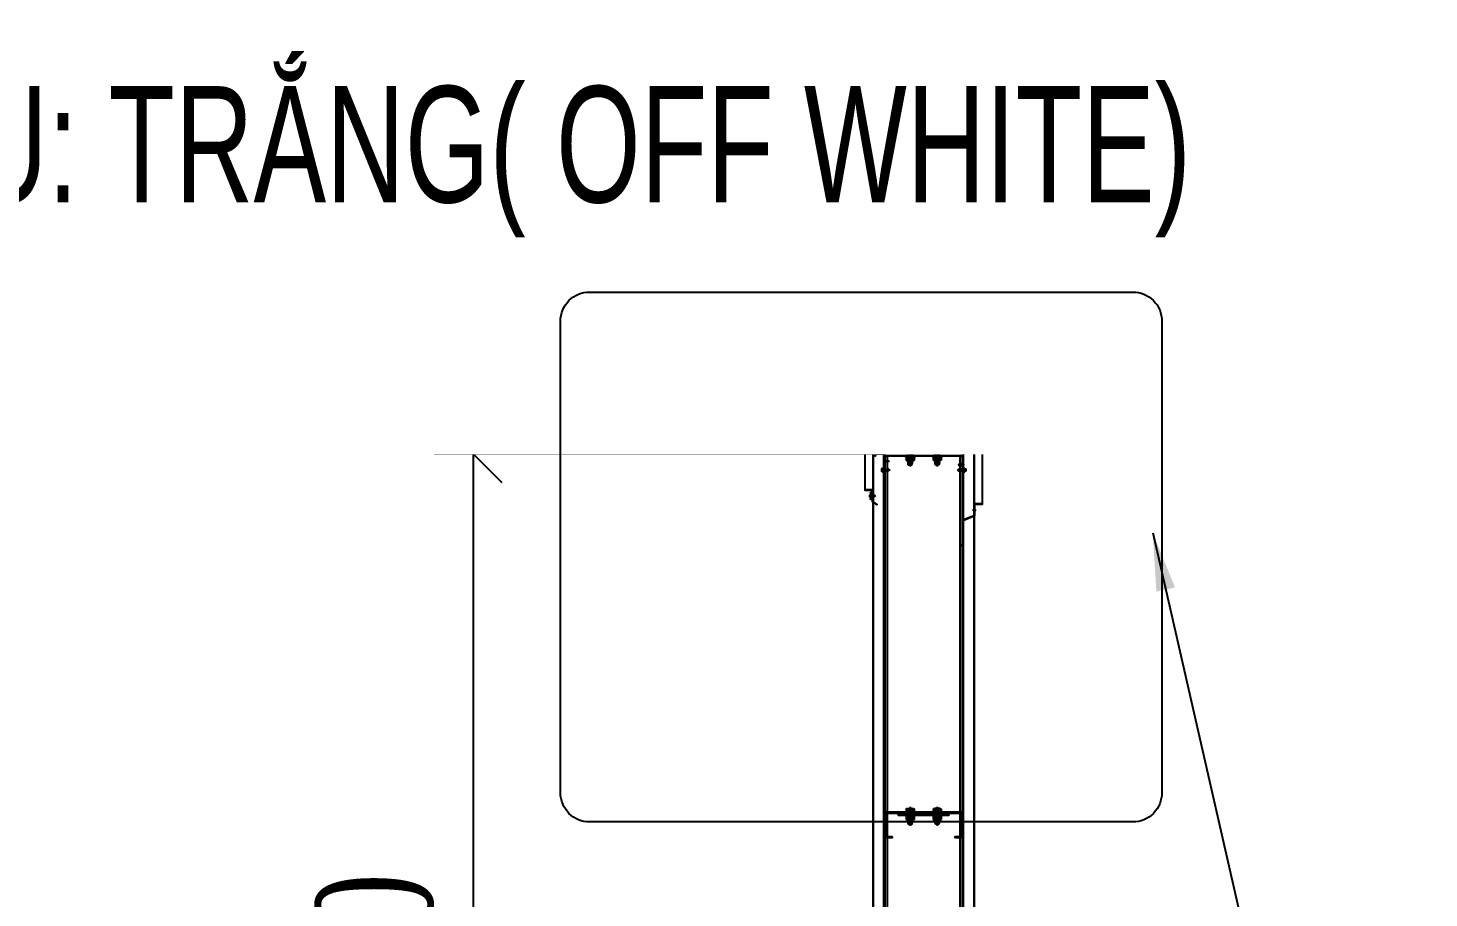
# Model space of a CAD drawing. Header units: inches. Extents: x 340055 to 349452, y -34649 to -30845.
# Drawn here: x 348032.66 to 348068.79, y -31863.52 to -31841.07 of the extents above; entities that cross this region are included whole.
import ezdxf

# ---------------------------------------------------------------- set-up
doc = ezdxf.new("R2010")
doc.units = ezdxf.units.IN
doc.header["$MEASUREMENT"] = 0
doc.linetypes.add('CENTER2', pattern=[28.575, 19.05, -3.175, 3.175, -3.175])
doc.linetypes.add('DASHED2', pattern=[9.525, 6.35, -3.175])
for name, color, linetype in [('2', 2, 'Continuous'), ('251', 251, 'Continuous'), ('3', 3, 'Continuous'), ('5', 5, 'Continuous'), ('6', 6, 'Continuous'), ('8', 8, 'Continuous'), ('DIM', 8, 'Continuous'), ('flashing', 6, 'Continuous'), ('STRUCTURE', 1, 'Continuous')]:
    doc.layers.add(name, color=color, linetype=linetype)
doc.styles.add('ST1', font='times.ttf', dxfattribs={"width": 0.7})
doc.styles.add('ST1H', font='vnshxh.shx', dxfattribs={"width": 0.7})
doc.dimstyles.new('100', dxfattribs={"dimtxt": 3, "dimasz": 1.5, "dimexe": 1, "dimexo": 0, "dimgap": 1, "dimtad": 1, "dimdec": 0, "dimlfac": 100, "dimzin": 0, "dimdsep": 46, "dimtxsty": 'ST1', "dimblk": 'OBLIQUE', "dimcen": 1, "dimdle": 1, "dimclrd": 8, "dimclre": 8, "dimclrt": 3, "dimadec": 0, "dimazin": 0, "dimtfac": 1, "dimtdec": 0, "dimtix": 1, "dimtmove": 1, "dimatfit": 3, "dimfxl": 0, "dimtolj": 1, "dimtzin": 0, "dimlwd": -1, "dimlwe": -1, "dimarcsym": 0})

# ---------------------------------------------------------------- blocks, each defined once
blk = doc.blocks.new('*U67')
at = {"layer": '251'}
h = blk.add_hatch(color=256, dxfattribs=at)
h.paths.add_polyline_path([(-0.053, -0.04), (-0.053, -0.043, -0.192582), (-0.048, -0.029, -0.192582), (-0.053, -0.014)])
h.paths.add_polyline_path([(-0.053, 0.014, -0.192582), (-0.048, 0.029, -0.192582), (-0.053, 0.043)])
h = blk.add_hatch(color=256, dxfattribs=at)
h.paths.add_polyline_path([(0.056, -0.04), (0.056, -0.043, -0.192582), (0.062, -0.029, -0.192582), (0.056, -0.014)])
h.paths.add_polyline_path([(0.056, 0.014, -0.192582), (0.062, 0.029, -0.192582), (0.056, 0.043)])
at = {"layer": '5', "linetype": 'CENTER2', "ltscale": 0.2}
blk.add_line((-0.077, 0), (0.194, 0), dxfattribs=at)
at = {"layer": '8'}
for p, q in [((-0.053, 0.04), (-0.053, -0.04)), ((-0.048, 0.058), (-0.006, 0.058)), ((-0.048, 0.029), (-0.006, 0.029)), ((0, 0.043), (0, -0.043)), ((0.044, 0.033), (0, 0.033)), ((0.044, -0.066), (0.044, 0.066)), ((0.044, 0.066), (0.056, 0.066)), ((0.056, -0.066), (0.056, 0.066)), ((0.056, 0.04), (0.056, -0.04)), ((0.062, 0.058), (0.103, 0.058)), ((0.062, 0.029), (0.103, 0.029)), ((0.109, 0.043), (0.109, -0.043)), ((0.117, 0.033), (0.109, 0.033)), ((0.121, 0.027), (0.117, 0.033)), ((0.117, 0.033), (0.117, -0.017)), ((0.117, -0.017), (0.121, 0.027)), ((0.127, 0.033), (0.121, 0.027)), ((0.131, 0.027), (0.127, 0.033)), ((0.164, 0.03), (0.161, 0.027)), ((0.169, 0.027), (0.164, 0.03)), ((0.166, -0.027), (0.167, 0)), ((0.169, 0), (0.167, 0)), ((0.167, 0), (0.169, 0)), ((0.169, 0.027), (0.169, -0.027)), ((-0.048, -0.029), (-0.006, -0.029)), ((-0.048, -0.029), (-0.006, -0.029)), ((-0.048, -0.058), (-0.006, -0.058)), ((0.044, -0.033), (0, -0.033)), ((0.044, -0.066), (0.056, -0.066)), ((0.062, -0.029), (0.103, -0.029)), ((0.062, -0.029), (0.103, -0.029)), ((0.062, -0.058), (0.103, -0.058)), ((0.12, -0.033), (0.109, -0.033)), ((0.126, -0.027), (0.12, -0.033)), ((0.16, -0.033), (0.156, -0.027)), ((0.166, -0.027), (0.16, -0.033)), ((0.166, -0.027), (0.169, -0.027))]:
    blk.add_line(p, q, dxfattribs=at)
for points in [[(0.136, -0.027), (0.13, -0.033), (0.126, -0.027), (0.131, 0.027), (0.137, 0.033), (0.141, 0.027)], [(0.146, -0.027), (0.14, -0.033), (0.136, -0.027), (0.141, 0.027), (0.147, 0.033), (0.151, 0.027)], [(0.156, -0.027), (0.15, -0.033), (0.146, -0.027), (0.151, 0.027), (0.157, 0.033), (0.161, 0.027)]]:
    blk.add_lwpolyline(points, close=True, dxfattribs=at)
for centre, start, end in [((-0.032, 0.043), 136.3972, 223.6028), ((-0.032, 0.014), 136.3972, 180), ((-0.021, 0.043), 316.3972, 43.6028), ((-0.021, 0.014), 0, 43.6028), ((0.077, 0.043), 136.3972, 223.6028), ((0.077, 0.014), 136.3972, 180), ((0.088, 0.043), 316.3972, 43.6028), ((0.088, 0.014), 0, 43.6028), ((-0.032, -0.014), 180, 223.6028), ((-0.032, -0.043), 136.3972, 223.6028), ((-0.021, -0.014), 316.3972, 0), ((-0.021, -0.043), 316.3972, 43.6028), ((0.077, -0.014), 180, 223.6028), ((0.077, -0.043), 136.3972, 223.6028), ((0.088, -0.014), 316.3972, 0), ((0.088, -0.043), 316.3972, 43.6028)]:
    blk.add_arc(centre, 0.0209, start, end, dxfattribs=at)
blk = doc.blocks.new('RIVET')
at = {"color": 8}
for p, q in [((-3.9, 1.1), (-4.2, 0)), ((-4.2, 0), (-3.9, -1.1)), ((-3.9, -1.1), (-3.9, 1.1)), ((-3.5, -1.3), (-3.5, 1.3)), ((-1, -1.2), (-1, 1.3)), ((-1, 1.3), (-0.1, 1.3)), ((0, 1.3), (0, 2.4)), ((0, -1.3), (0, 1.3)), ((0.1, 2.5), (0.1, 2.5)), ((0.1, 2.5), (0.7, 1.4)), ((0.1, -2.5), (0.1, 2.5)), ((0.7, 1.1), (0.7, -1.1)), ((0.9, 0.7), (0.7, 0.7)), ((0.9, -0.7), (0.9, 0.7)), ((-0.1, -1.2), (-1, -1.2)), ((0, -2.4), (0, -1.3)), ((0.7, -1.4), (0.1, -2.5)), ((0.1, -2.5), (0.1, -2.5)), ((0.9, -0.7), (0.7, -0.7))]:
    blk.add_line(p, q, dxfattribs=at)
for centre, radius, start, end in [((-3.4, 0.7), 0.634, 101.5667, 142.2309), ((-2.5, -0.1), 1.78, 64.6352, 125.2369), ((-0.9, 3), 1.71, 240.4783, 268.3625), ((-0.1, 1.3), 0.0625, 270, 0), ((0.1, 2.4), 0.0625, 90, 180), ((0.1, 2.4), 0.0625, 26.5651, 90), ((0.1, 1.1), 0.625, 0, 26.5651), ((5.4, 0.6), 4.45, 179.0778, 187.9518), ((5.8, -0.6), 4.85, 172.415, 180.5555), ((-3.4, -0.7), 0.634, 217.7691, 258.4333), ((-2.5, 0.1), 1.78, 234.7631, 295.3648), ((-0.9, -3), 1.71, 91.6375, 119.5217), ((-0.1, -1.3), 0.0625, 0, 90), ((0.1, -2.4), 0.0625, 180, 270), ((0.1, -2.4), 0.0625, 270, 333.4349), ((0.1, -1.1), 0.625, 333.4349, 0)]:
    blk.add_arc(centre, radius, start, end, dxfattribs=at)
blk = doc.blocks.new('SideLap')
at = {"layer": 'STRUCTURE', "color": 1, "linetype": 'Continuous'}
for p, q in [((15, 16), (0, 0)), ((20, 6), (0, -3)), ((15, 16), (20, 12)), ((15, 16), (40, 16)), ((42, 30), (40, 16)), ((40, 16), (44, -8)), ((48, 16), (42, 30)), ((42, 30), (48, -10)), ((52, -11), (48, 16)), ((48, 16), (52, 16)), ((54, 30), (52, 16)), ((52, 16), (57, -18)), ((60, 16), (54, 30)), ((54, 30), (64, -33)), ((65, -18), (60, 16)), ((60, 16), (64, 16)), ((66, 30), (64, 16)), ((64, 16), (69, -18)), ((72, 16), (66, 30)), ((66, 30), (76, -33)), ((77, -18), (72, 16)), ((72, 16), (76, 16)), ((78, 31), (76, 16)), ((76, 16), (81, -18)), ((84, 16), (78, 31)), ((78, 31), (88, -33)), ((89, -18), (84, 16)), ((84, 16), (88, 16)), ((90, 30), (88, 16)), ((88, 16), (93, -18)), ((96, 16), (90, 30)), ((90, 30), (100, -33)), ((101, -18), (96, 16)), ((96, 16), (100, 16)), ((102, 30), (100, 16)), ((100, 16), (105, -18)), ((108, 16), (102, 30)), ((102, 30), (112, -33)), ((112, -11), (108, 16)), ((108, 16), (112, 16)), ((112, -51), (112, 48)), ((122, -52), (122, 49)), ((122, 49), (126, 49)), ((126, 49), (134, 16)), ((126, 49), (126, -52)), ((134, 16), (134, -18)), ((134, 16), (135, 16)), ((135, 39), (135, 19)), ((135, 19), (135, -22)), ((142, 39), (142, -42)), ((142, 26), (165, 26)), ((142, 25), (161, 23)), ((161, 1), (142, -1)), ((169, 22), (169, -25)), ((0, -3), (15, -18)), ((2, -2), (16, -10)), ((15, -18), (45, -18)), ((24, -12), (51, -17)), ((45, -16), (45, -18)), ((45, -18), (52, -33)), ((49, -16), (52, -33)), ((52, -33), (53, -18)), ((53, -18), (53, -16)), ((53, -18), (57, -18)), ((57, -18), (64, -33)), ((64, -33), (65, -18)), ((65, -18), (69, -18)), ((69, -18), (76, -33)), ((76, -33), (77, -18)), ((77, -18), (81, -18)), ((81, -18), (88, -33)), ((88, -33), (89, -18)), ((89, -18), (93, -18)), ((93, -18), (100, -33)), ((100, -33), (101, -18)), ((101, -18), (105, -18)), ((105, -18), (112, -33)), ((112, -33), (112, -20)), ((126, -52), (122, -52)), ((134, -18), (126, -52)), ((134, -18), (135, -18)), ((135, -22), (135, -42)), ((142, -2), (161, -4)), ((161, -26), (142, -28)), ((142, -28), (165, -28))]:
    blk.add_line(p, q, dxfattribs=at)
for centre, radius, start, end in [((18, 9), 3.99, 304.2302, 54.5641), ((113, 77), 29.4, 267.4208, 287.7348), ((138, 39), 3.42, 9.6964, 170.3036), ((147, 12), 18.2, 322.5592, 37.4408), ((165, 22), 3.38, 0, 90), ((2, -1), 2.24, 141.6348, 215.4287), ((24, 2), 14.9, 234.0048, 267.8268), ((52, 2), 13, 231.0825, 265.3922), ((51, -14), 2.99, 285.9762, 82.6971), ((113, -80), 29.4, 72.2652, 92.5792), ((138, -41), 3.59, 199.7637, 340.2363), ((147, -15), 18.2, 322.5592, 37.4408), ((165, -25), 3.38, 270, 0)]:
    blk.add_arc(centre, radius, start, end, dxfattribs=at)
blk = doc.blocks.new('HFR-1')
at = {"layer": 'STRUCTURE', "color": 1, "linetype": 'Continuous'}
for p, q in [((-5.5, 0), (5.5, 0)), ((-5.2, 0.8), (-3.4, 1.5)), ((5.2, 0.8), (3.4, 1.5)), ((-2.4, -1.2), (-3, -1.6)), ((-3, -1.6), (-2.4, -1.9)), ((-2.4, -1.9), (-3, -2.3)), ((-3, -2.3), (-2.4, -2.6)), ((-2.4, -2.6), (-3, -3)), ((-3, -3), (-2.4, -3.3)), ((-2.4, -3.3), (-3, -3.7)), ((-3, -3.7), (-2.4, -4.1)), ((-2.4, -4.1), (-3, -4.4)), ((-3, -4.4), (-2.4, -4.8)), ((-2.4, -4.8), (-3, -5.1)), ((-3, -5.1), (-2.4, -5.5)), ((-2.4, -5.5), (-3, -5.8)), ((-3, -5.8), (-2.4, -6.2)), ((-2.4, -6.2), (-3, -6.6)), ((-3, -6.6), (-2.4, -6.9)), ((-2.4, -6.9), (-3, -7.3)), ((-3, -7.3), (-2.4, -7.6)), ((-2.4, -7.6), (-3, -8)), ((-3, -8), (-2.4, -8.3)), ((-2.4, -8.3), (-3, -8.7)), ((-3, -8.7), (-2.4, -9)), ((-2.4, -9), (-3, -9.4)), ((-3, -9.4), (-2.4, -9.7)), ((-2.4, -9.7), (-3, -10.1)), ((-3, -10.1), (-2.4, -10.5)), ((-2.4, -10.5), (-3, -10.8)), ((-3, -10.8), (-2.4, -11.2)), ((-2.4, -11.2), (-3, -11.5)), ((-3, -11.5), (-2.4, -11.9)), ((-2.9, -1.6), (2.9, -1.4)), ((-2.9, -2.3), (2.9, -2.1)), ((-2.9, -3), (2.9, -2.8)), ((-2.9, -3.7), (2.9, -3.6)), ((-2.9, -4.4), (2.9, -4.3)), ((-2.9, -5.1), (2.9, -5)), ((-2.9, -5.9), (2.9, -5.7)), ((-2.9, -6.6), (2.9, -6.4)), ((-2.9, -7.3), (2.9, -7.1)), ((-2.9, -8), (2.9, -7.8)), ((-2.9, -8.7), (2.9, -8.5)), ((-2.9, -9.4), (2.9, -9.2)), ((-2.9, -10.1), (1.5, -10)), ((-2.9, -10.8), (1.3, -10.7)), ((-2.9, -11.5), (0.9, -11.4)), ((-2.5, -17.4), (-2.5, -11.8)), ((-2.5, -17.4), (-2, -16.7)), ((-2.5, -17.4), (-0.2, -19.7)), ((2.4, -1.1), (-2.4, -1.2)), ((2.4, -1.8), (-2.4, -1.9)), ((-2.4, -1.9), (2.4, -1.8)), ((-2.4, -2.6), (2.4, -2.5)), ((2.4, -2.5), (-2.4, -2.6)), ((-2.4, -3.3), (2.4, -3.2)), ((2.4, -3.2), (-2.4, -3.3)), ((-2.4, -4.1), (2.4, -3.9)), ((2.4, -3.9), (-2.4, -4.1)), ((-2.4, -4.8), (2.4, -4.6)), ((2.4, -4.6), (-2.4, -4.8)), ((-2.4, -5.5), (2.4, -5.3)), ((2.4, -5.3), (-2.4, -5.5)), ((-2.4, -6.2), (2.4, -6)), ((2.4, -6), (-2.4, -6.2)), ((-2.4, -6.9), (2.4, -6.8)), ((2.4, -6.8), (-2.4, -6.9)), ((-2.4, -7.6), (2.4, -7.5)), ((2.4, -7.5), (-2.4, -7.6)), ((-2.4, -8.3), (2.4, -8.2)), ((2.4, -8.2), (-2.4, -8.3)), ((-2.4, -9), (2.4, -8.9)), ((2.4, -8.9), (-2.4, -9)), ((-2.4, -9.7), (2.4, -9.6)), ((2.4, -9.6), (-2.4, -9.7)), ((1.4, -10.3), (-2.4, -10.5)), ((-2.4, -10.5), (1.4, -10.3)), ((-2.4, -11.2), (1.1, -11.1)), ((1.1, -11.1), (-2.4, -11.2)), ((-2.4, -11.9), (0.4, -11.8)), ((-1, -16.7), (0.2, -19.7)), ((0.1, -19.4), (1.2, -17.3)), ((0.2, -19.7), (2.5, -17.4)), ((1.6, -16.1), (2.3, -10.2)), ((2.2, -10), (2.9, -10)), ((2.2, -11), (2.4, -11)), ((2.4, -11), (2.2, -11)), ((2.2, -11.4), (2.9, -11.4)), ((2.2, -11.7), (2.4, -11.7)), ((2.4, -10.3), (2.3, -10.3)), ((2.3, -10.3), (2.4, -10.3)), ((2.3, -10.7), (2.9, -10.7)), ((2.9, -1.4), (2.4, -1.1)), ((2.4, -1.8), (2.9, -1.4)), ((2.9, -2.1), (2.4, -1.8)), ((2.4, -2.5), (2.9, -2.1)), ((2.9, -2.8), (2.4, -2.5)), ((2.4, -3.2), (2.9, -2.8)), ((2.9, -3.6), (2.4, -3.2)), ((2.4, -3.9), (2.9, -3.6)), ((2.9, -4.3), (2.4, -3.9)), ((2.4, -4.6), (2.9, -4.3)), ((2.9, -5), (2.4, -4.6)), ((2.4, -5.3), (2.9, -5)), ((2.9, -5.7), (2.4, -5.3)), ((2.4, -6), (2.9, -5.7)), ((2.9, -6.4), (2.4, -6)), ((2.4, -6.8), (2.9, -6.4)), ((2.9, -7.1), (2.4, -6.8)), ((2.4, -7.5), (2.9, -7.1)), ((2.9, -7.8), (2.4, -7.5)), ((2.4, -8.2), (2.9, -7.8)), ((2.9, -8.5), (2.4, -8.2)), ((2.4, -8.9), (2.9, -8.5)), ((2.9, -9.2), (2.4, -8.9)), ((2.4, -9.6), (2.9, -9.2)), ((2.9, -10), (2.4, -9.6)), ((2.4, -10.3), (2.9, -10)), ((2.9, -10.7), (2.4, -10.3)), ((2.4, -11), (2.9, -10.7)), ((2.9, -11.4), (2.4, -11)), ((2.4, -11.7), (2.9, -11.4)), ((2.5, -17.4), (2.5, -11.7))]:
    blk.add_line(p, q, dxfattribs=at)
at = {"layer": 'STRUCTURE', "color": 1, "linetype": 'Continuous', "ltscale": 8}
for p in [(-3.4, 1.5), (3.4, 1.5)]:
    blk.add_line(p, (0, 1.5), dxfattribs=at)
at = {"layer": 'STRUCTURE', "color": 1, "linetype": 'DASHED2'}
for p in [(-1.9, 1.5), (1.9, 1.5)]:
    blk.add_line(p, (0, 0), dxfattribs=at)
at = {"layer": 'STRUCTURE', "color": 1, "linetype": 'Continuous', "ltscale": 8}
for centre, start, end in [((-4.7, 0.2), 130.41001, 194.80618), ((4.7, 0.2), 345.19382, 49.58999)]:
    blk.add_arc(centre, 0.801, start, end, dxfattribs=at)
at = {"layer": 'STRUCTURE', "color": 1, "linetype": 'Continuous'}
for centre, radius, start, end in [((-7.3, -9), 9.14, 58.06501, 78.8402), ((5.1, -3.8), 3.83, 84.20393, 134.36205), ((-1.5, -17.1), 0.59, 34.23018, 144.5641), ((0, -19.4), 0.331, 231.63478, 305.42875), ((-0.5, -10.1), 1.93, 296.60409, 355.39217), ((-0.6, -16), 2.2, 324.00482, 357.82685), ((1.9, -10.3), 0.444, 15.97616, 172.6971)]:
    blk.add_arc(centre, radius, start, end, dxfattribs=at)
blk = doc.blocks.new('Short_Self_drilling')
at = {"layer": 'STRUCTURE', "color": 1, "linetype": 'Continuous'}
for p, q in [((6.4, 1.7), (-6.4, 1.7)), ((5.1, 3.8), (-5.1, 3.8)), ((-2.6, 2.9), (-5.1, 2.9)), ((-3.4, 3.8), (-3.4, 6.8)), ((3, 7.2), (-3, 7.2)), ((2.6, 2.9), (-2.6, 2.9)), ((-2.1, 2.8), (-2.1, 2.9)), ((6.3, 0), (0, 0)), ((2.2, 2.8), (2.2, 2.9)), ((2.2, -0.5), (2.2, 0)), ((5.1, 2.9), (2.6, 2.9)), ((3.4, 3.8), (3.4, 6.8)), ((3, -1.2), (-2.7, -0.2)), ((3, -2.7), (-2.7, -1.8)), ((3, -4.2), (-2.7, -3.3)), ((3, -5.8), (-2.7, -4.8)), ((3, -7.3), (-2.7, -6.3)), ((-1.9, -8), (-2.7, -7.9)), ((-2.1, -1.4), (-2.1, -0.9)), ((-2.1, -2.9), (-2.1, -2.4)), ((-2.1, -4.4), (-2.1, -3.9)), ((-2.1, -6), (-2.1, -5.4)), ((-2.1, -7.5), (-2.1, -7)), ((-2.1, -12.3), (-2.1, -8.5)), ((3, -8.8), (-1.1, -8.1)), ((2.1, -12.3), (2.1, -9.1)), ((2.2, -2), (2.2, -1.5)), ((2.2, -3.6), (2.2, -3)), ((2.2, -5.1), (2.2, -4.6)), ((2.2, -6.6), (2.2, -6.1)), ((2.2, -8.1), (2.2, -7.6))]:
    blk.add_line(p, q, dxfattribs=at)
blk.add_lwpolyline([(6.4, 1.3), (6.4, 1.7), (2.1, 2.8), (-2.1, 2.8), (-6.4, 1.7), (-6.4, 1.3)], close=True, dxfattribs=at)
for points in [[(-6.4, 1.3, -0.088869), (-6.3, 0), (0, 0)], [(-0.1, 3.8), (-0.3, 6.2, 0.338878), (-3.1, 6.2), (-3.3, 3.8)], [(3.3, 3.8), (3.1, 6.2, 0.338878), (0.3, 6.2), (0.1, 3.8)], [(2.1, -12.3), (0.2, -14.2, -0.333596), (-0.2, -14.2), (-2.1, -12.3)], [(-0.1, -14), (-1, -12.2, -0.148657), (-1.4, -11.2), (-2, -7.7, -0.815006), (-1.2, -7.8, 0.150833), (-0.8, -8.7)], [(2.1, -12.3), (1.7, -11.7, 0.52242), (0.9, -11.7), (-0.2, -14.2)]]:
    blk.add_lwpolyline(points, format="xyb", dxfattribs=at)
for points in [[(3, -1.2), (2.2, -1.5), (-2.1, -0.8), (-2.7, -0.2), (-2.4, 0)], [(3, -2.7), (2.2, -3), (-2.1, -2.4), (-2.7, -1.8), (-2.1, -1.4), (2.2, -2), (3, -2.7)], [(3, -4.2), (2.2, -4.6), (-2.1, -3.9), (-2.7, -3.3), (-2.1, -2.9), (2.2, -3.6), (3, -4.2)], [(3, -5.8), (2.2, -6.1), (-2.1, -5.4), (-2.7, -4.8), (-2.1, -4.4), (2.2, -5.1), (3, -5.8)], [(3, -7.3), (2.2, -7.6), (-2.1, -7), (-2.7, -6.3), (-2.1, -6), (2.2, -6.6), (3, -7.3)], [(-1.8, -8.5), (-2.1, -8.5), (-2.7, -7.9), (-2.1, -7.5), (-1.8, -7.5)], [(-1.3, -7.6), (2.2, -8.1), (3, -8.8)], [(-1.2, 0), (2.2, -0.5), (3, -1.2)], [(3, -8.8), (2.2, -9.1), (-0.8, -8.7)]]:
    blk.add_lwpolyline(points, dxfattribs=at)
for centre, radius, start, end in [((-5, 3.3), 0.455, 109.7949, 250.2674), ((-3, 6.8), 0.429, 90.0311, 180.0311), ((3, 6.8), 0.429, 0.0311, 90.0311), ((5.1, 3.3), 0.435, 279.7276, 80.3347), ((10, 0.2), 3.74, 162.2963, 182.6103)]:
    blk.add_arc(centre, radius, start, end, dxfattribs=at)
blk = doc.blocks.new('_Oblique')
at = {"color": 0, "linetype": 'ByBlock', "lineweight": -2}
blk.add_line((-0.5, -0.5), (0.5, 0.5), dxfattribs=at)
blk = doc.blocks.new('*D429')
at = {"color": 8, "linetype": 'Continuous', "transparency": 16777216}
for p, q in [((347924.564, -31866.526), (347925.484, -31857.665)), ((348055.185, -31872.144), (347924.386, -31858.556)), ((348053.373, -31879.908), (348054.293, -31871.046))]:
    blk.add_line(p, q, dxfattribs=at)
at = {"layer": 'Defpoints', "color": 0, "transparency": 16777216}
for p in [(347925.381, -31858.66), (347924.564, -31866.526), (348053.373, -31879.908)]:
    blk.add_point(p, dxfattribs=at)
at = {"color": 8, "transparency": 16777216, "xscale": 1.5, "yscale": 1.5, "zscale": 1.5}
for p, rotation in [((347925.381, -31858.66), 174.0691305543878), ((348054.19, -31872.041), 354.0691305543878)]:
    blk.add_blockref('_Oblique', p, dxfattribs=dict(at, rotation=rotation))
at = {"color": 3, "transparency": 16777216, "insert": (347990.047, -31862.834), "char_height": 3, "attachment_point": 5, "rotation": 354.0691, "style": 'ST1', "bg_fill": 3, "box_fill_scale": 1.25, "bg_fill_color": 256, "bg_fill_true_color": 13158600, "bg_fill_transparency": 0}
blk.add_mtext('\\A1;12950', dxfattribs=at)
blk = doc.blocks.new('*D430')
at = {"color": 8, "linetype": 'Continuous', "transparency": 16777216}
for p, q in [((348044.134, -31851.057), (348044.134, -31881.053)), ((348054.59, -31852.057), (348043.134, -31852.057)), ((348054.59, -31880.053), (348043.134, -31880.053))]:
    blk.add_line(p, q, dxfattribs=at)
at = {"layer": 'Defpoints', "color": 0, "transparency": 16777216}
for p in [(348054.59, -31852.057), (348044.134, -31880.053), (348054.59, -31880.053)]:
    blk.add_point(p, dxfattribs=at)
at = {"color": 8, "transparency": 16777216, "xscale": 1.5, "yscale": 1.5, "zscale": 1.5}
for p, rotation in [((348044.134, -31852.057), 90), ((348044.134, -31880.053), 270)]:
    blk.add_blockref('_Oblique', p, dxfattribs=dict(at, rotation=rotation))
at = {"color": 3, "transparency": 16777216, "insert": (348041.608, -31866.055), "char_height": 3, "attachment_point": 5, "rotation": 90, "style": 'ST1', "bg_fill": 3, "box_fill_scale": 1.25, "bg_fill_color": 256, "bg_fill_true_color": 13158600, "bg_fill_transparency": 0}
blk.add_mtext('\\A1;2800', dxfattribs=at)

msp = doc.modelspace()

# ---------------------------------------------------------------- linework, layer by layer
at = {"color": 9, "ltscale": 0.5}
msp.add_ellipse((348056.6815, -31854.4829), major_axis=(0.0589, 0.0589), ratio=1, start_param=5.4977871, end_param=7.0685835, dxfattribs=at)
at = {"layer": '2'}
for p, q in [((348056.755, -31852.1173), (348054.755, -31852.1173)), ((348056.695, -31884.8746), (348056.695, -31852.1173))]:
    msp.add_line(p, q, dxfattribs=at)
at = {"layer": '2', "color": 9}
msp.add_line((348054.815, -31852.1173), (348054.815, -31882.9946), dxfattribs=at)
msp.add_lwpolyline([(348056.755, -31884.9346), (348056.755, -31852.0573), (348054.755, -31852.0573), (348054.755, -31882.9346)], dxfattribs=at)
at = {"layer": '2', "ltscale": 50}
msp.add_lwpolyline([(348054.955, -31861.9356), (348054.775, -31861.9356), (348054.775, -31861.3256), (348056.735, -31861.3256), (348056.735, -31861.9356), (348056.555, -31861.9356), (348056.555, -31861.9556), (348056.735, -31861.9556, 0.4142136), (348056.755, -31861.9356), (348056.755, -31861.3256, 0.4142136), (348056.735, -31861.3056), (348054.775, -31861.3056, 0.4142136), (348054.755, -31861.3256), (348054.755, -31861.9356, 0.4142136), (348054.775, -31861.9556), (348054.955, -31861.9556), (348054.955, -31861.9356)], format="xyb", dxfattribs=at)
at = {"layer": '3'}
for points in [[(348054.74, -31852.0573), (348054.4402, -31852.0573), (348054.4402, -31880.0531), (348054.74, -31880.0531)], [(348054.73, -31852.0673), (348054.4502, -31852.0673), (348054.4502, -31880.0431), (348054.73, -31880.0431)], [(348056.7649, -32112.9923), (348057.0649, -32112.9923), (348057.0649, -31852.0373), (348056.7649, -31852.0373)], [(348056.7749, -32112.9823), (348057.0549, -32112.9823), (348057.0549, -31852.0473), (348056.7749, -31852.0473)]]:
    msp.add_lwpolyline(points, close=True, dxfattribs=at)
at = {"layer": '5'}
msp.add_lwpolyline([(348056.405, -31861.3856), (348055.105, -31861.3856), (348055.105, -31861.3256), (348056.405, -31861.3256)], close=True, dxfattribs=at)
at = {"layer": '6', "ltscale": 10}
msp.add_lwpolyline([(348054.2445, -31852.005), (348057.2606, -31851.8705), (348057.2606, -31853.3456), (348057.0649, -31853.3456), (348057.0649, -31853.6465), (348056.7925, -31853.7572), (348056.7949, -31853.7655), (348057.0749, -31853.6507), (348057.0749, -31853.3556), (348057.2706, -31853.3556), (348057.2706, -31851.8605), (348054.2345, -31851.9954), (348054.2345, -31852.9904), (348054.4302, -31852.9904), (348054.4302, -31853.2855), (348054.5472, -31853.373), (348054.5542, -31853.3659), (348054.4402, -31853.2813), (348054.4402, -31852.9804), (348054.2445, -31852.9804), (348054.2445, -31852.005)], dxfattribs=at)
at = {"layer": 'flashing', "color": 1}
msp.add_lwpolyline([(348057.2443, -31851.8863), (348054.2798, -31852.0055), (348054.2803, -31852.0179), (348057.2443, -31851.8713)], close=True, dxfattribs=at)
for points in [[(348054.7554, -31852.6941), (348054.7404, -31852.6941), (348054.7404, -31852.0088), (348054.2868, -31852.0303), (348054.2868, -31852.0153), (348054.7554, -31851.9944), (348054.7554, -31852.6941)], [(348056.7528, -31852.6078), (348056.7678, -31852.6078), (348056.7678, -31851.9225), (348057.2199, -31851.9022), (348057.2193, -31851.8873), (348056.7528, -31851.9081), (348056.7528, -31852.6078)]]:
    msp.add_lwpolyline(points, dxfattribs=at)

# ---------------------------------------------------------------- block references
at = {"color": 8, "extrusion": (0, 0, -1)}
for p, xscale, yscale, zscale, rotation in [((-348054.5017, -31851.9966), -0.005968394885725365, 0.005968394892988726, -0.005968394885725365, 357.7633238511156), ((-348057.0023, -31851.896), -0.005968394885725365, 0.005968394892988726, -0.005968394885725365, 357.7633238511156), ((-348054.74, -31852.2458), 0.0059683948780198, 0.0059683948780198, -0.005968394874592687, 269.8538142557742), ((-348056.77, -31852.3407), -0.0059683948780198, 0.005968394892988726, -0.0059683948780198, 90.14618574422585)]:
    msp.add_blockref('HFR-1', p, dxfattribs=dict(at, xscale=xscale, yscale=yscale, zscale=zscale, rotation=rotation))
at = {"color": 1}
for p, xscale, yscale, zscale, rotation in [((348054.74, -31852.4741), 0.009599999980949122, 0.009599999980949122, 0.009599999980949122, 89.96887248681936), ((348056.77, -31852.4741), -0.009599999980949122, 0.009599999990314245, 0.009600000000743522, 270.0311275131807)]:
    msp.add_blockref('Short_Self_drilling', p, dxfattribs=dict(at, xscale=xscale, yscale=yscale, zscale=zscale, rotation=rotation))
at = {"layer": '251', "color": 147, "yscale": 1.799999999988358}
for p, xscale, zscale, rotation in [((348055.405, -31852.0373), -1.799999999988358, 1.8, 90.00000005373141), ((348056.105, -31852.0373), 1.799999999988358, 1.799999999988358, 269.9999999462686), ((348055.405, -31861.3056), -1.799999999988358, 1.8, 90.00000005373141), ((348056.105, -31861.3056), 1.799999999988358, 1.799999999988358, 269.9999999462686)]:
    msp.add_blockref('*U67', p, dxfattribs=dict(at, xscale=xscale, zscale=zscale, rotation=rotation))
at = {"layer": 'DIM', "xscale": -0.0008678571321070194, "yscale": 0.0008678571612108499, "zscale": 0.0008678571414202454}
msp.add_blockref('SideLap', (348054.5085, -31853.1407), dxfattribs=at)
at = {"layer": 'flashing', "color": 0, "ltscale": 500, "xscale": -0.01000000000931323, "yscale": 0.01000000000931323, "zscale": 0.01000000000116415, "rotation": 180}
msp.add_blockref('RIVET', (348057.0749, -31853.5087), dxfattribs=at)

# ---------------------------------------------------------------- leaders
at = {"color": 240, "true_color": 0xf90627}
msp.add_leader([(348061.6628, -31854.0957), (348064.698, -31867.3726), (348077.2222, -31867.3726)], dimstyle='100', override={"dimgap": 1, "dimtad": 0, "dimfxl": 0.18}, dxfattribs=at)

# ---------------------------------------------------------------- next in the draw order: dimensions: what is measured, and where the dimension line sits
dim = msp.add_aligned_dim(p1=(348053.3729, -31879.9075), p2=(347924.5638, -31866.5263), distance=-7.9088, dimstyle='100')
dim.commit()
dim.dimension.update_dxf_attribs({"geometry": '*D429', "text_midpoint": (347990.047, -31862.8337)})

# ---------------------------------------------------------------- next in the draw order: dimensions: what is measured, and where the dimension line sits
dim = msp.add_linear_dim(base=(348044.1338, -31880.0531), p1=(348054.5901, -31852.0573), p2=(348054.5901, -31880.0531), angle=90, dimstyle='100')
dim.commit()
dim.dimension.update_dxf_attribs({"geometry": '*D430', "text_midpoint": (348041.6078, -31866.0552)})

# ---------------------------------------------------------------- next in the draw order: texts
at = {"layer": '3', "insert": (347965.4831, -31846.8985), "char_height": 3, "attachment_point": 4, "style": 'ST1H', "bg_fill": 2}
msp.add_mtext('\\A1;t«n m¸i nhµ x\xadëng: CLEAR COLORBOND, mµu: tr¾ng( Off white) \\PLo¹i : SEAMLOCK-K500, dµy: 0.45 mm.', dxfattribs=at)

# ---------------------------------------------------------------- next in the draw order: linework, layer by layer
at = {"color": 1, "true_color": 0xfa051e}
msp.add_lwpolyline([(348047.1385, -31847.88), (348061.149, -31847.88, -0.4142136), (348061.899, -31848.63), (348061.899, -31860.804, -0.4142136), (348061.149, -31861.554), (348047.1385, -31861.554, -0.4142136), (348046.3885, -31860.804), (348046.3885, -31848.63, -0.4142136)], format="xyb", close=True, dxfattribs=at)

doc.saveas('drawing.dxf')
